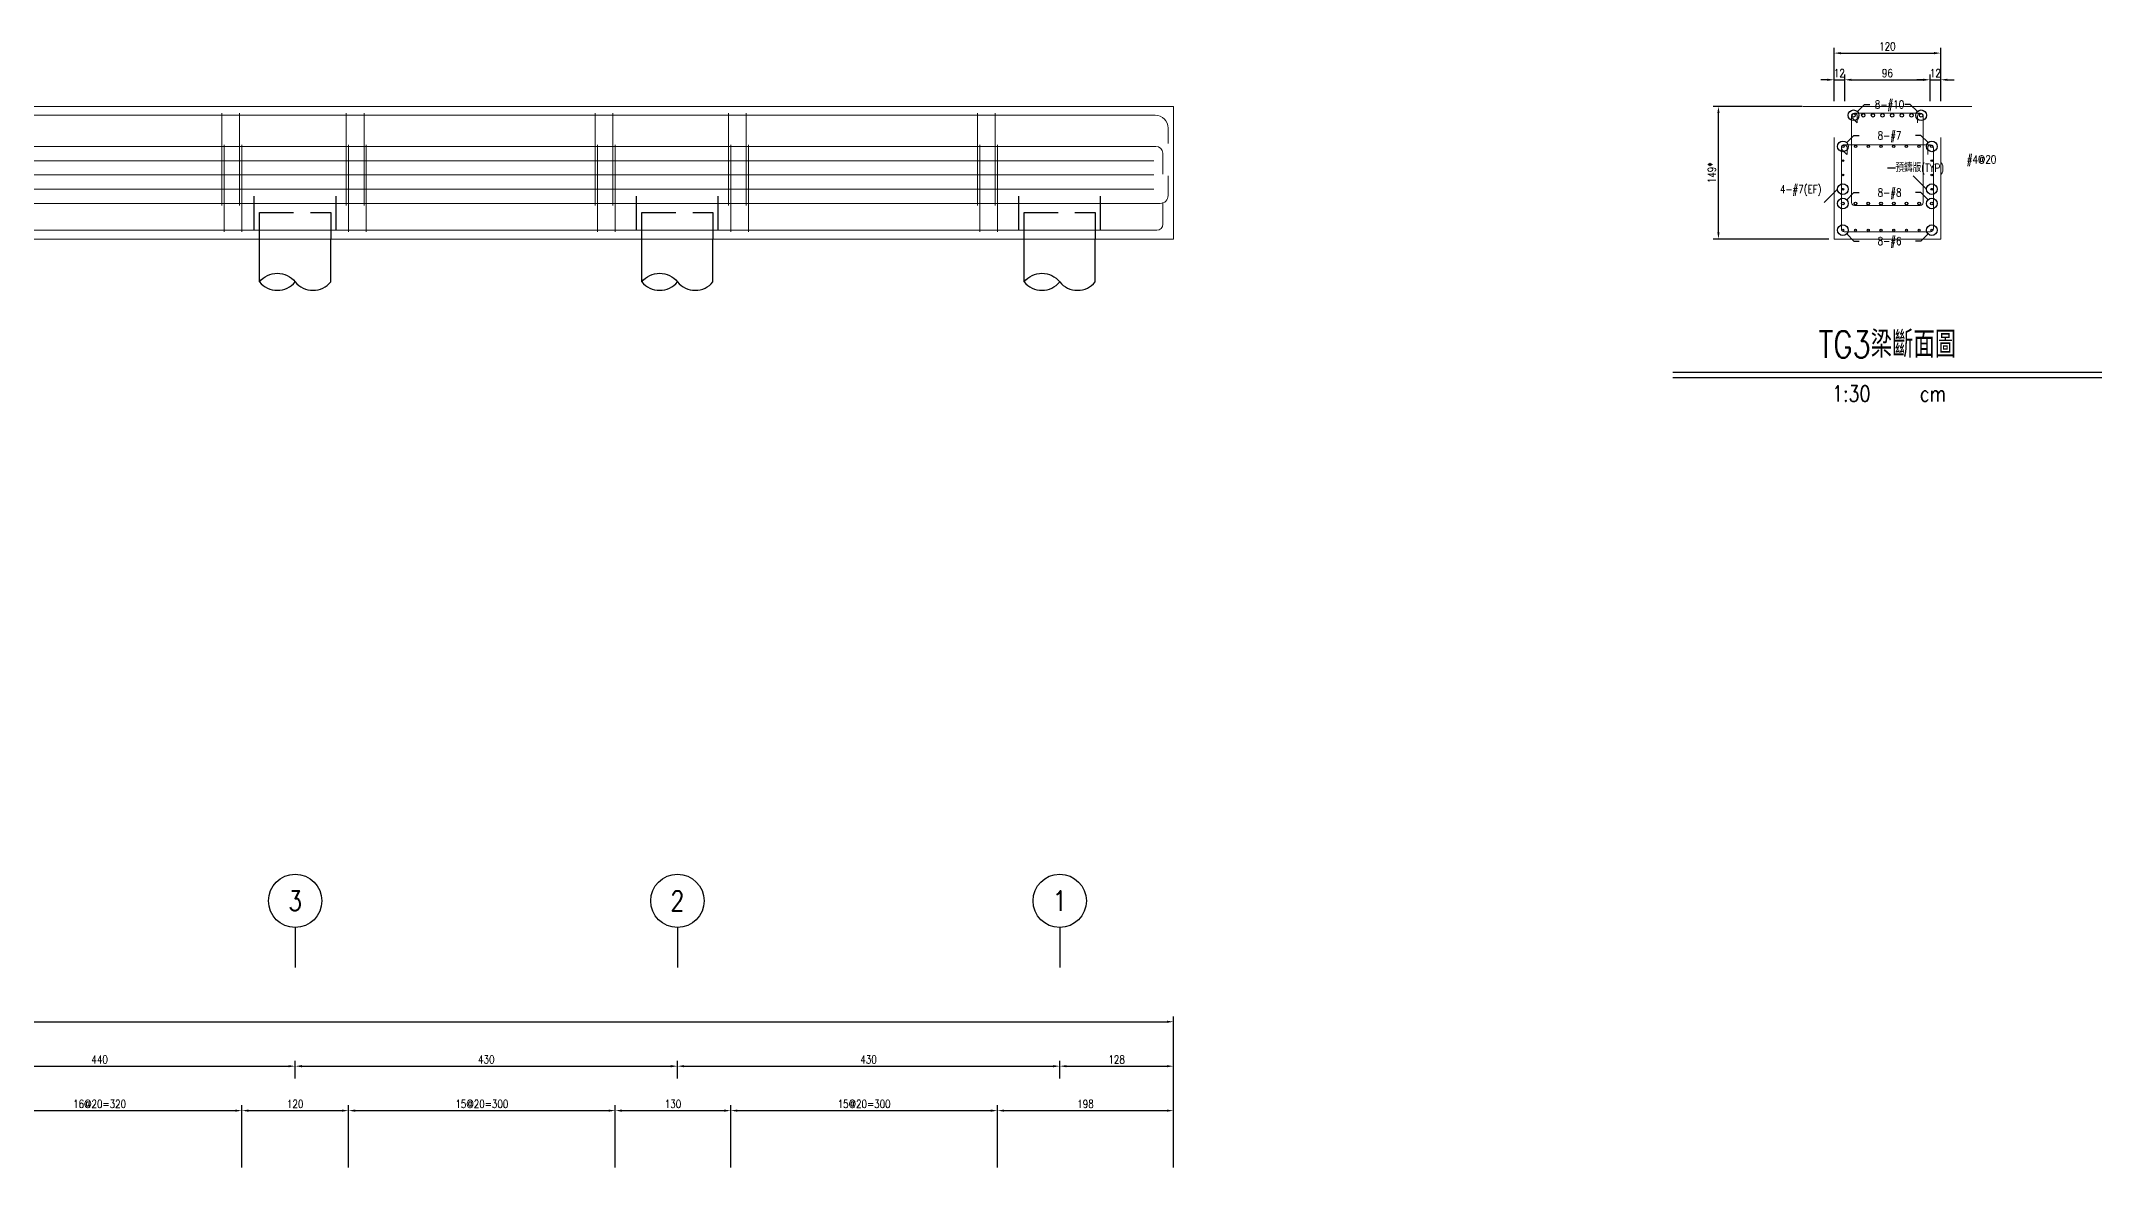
# Model space of a CAD drawing. Extents: x -4754 to 4976, y -19960 to 3841.
# Drawn here: x 2658 to 4976, y -4945 to -3671 of the extents above; entities that cross this region are included whole.
import ezdxf
from ezdxf.enums import TextEntityAlignment as Align

# ---------------------------------------------------------------- set-up
doc = ezdxf.new("R2010")
doc.units = 0
doc.header["$LTSCALE"] = 3
doc.linetypes.add('DASHED', pattern=[19.05, 12.7, -6.35])
doc.layers.get('0').update_dxf_attribs({"linetype": 'CONTINUOUS'})
doc.layers.add('HB_0', color=7, linetype='CONTINUOUS', transparency=0.5)
for name, color, linetype in [('HB_DIM', 1, 'CONTINUOUS'), ('HB_TXT_CTEXT', 2, 'CONTINUOUS'), ('鋼筋', 3, 'CONTINUOUS')]:
    doc.layers.add(name, color=color, linetype=linetype)
doc.styles.get("Standard").update_dxf_attribs({"font": 'ROMANS.shx', "width": 0.8, "bigfont": 'chineset.shx'})
doc.dimstyles.new('30', dxfattribs={"dimscale": 3, "dimtxt": 3, "dimasz": 2.5, "dimexe": 2, "dimexo": 2, "dimgap": 1, "dimtad": 1, "dimdsep": 46, "dimtxsty": 'Standard', "dimcen": 0, "dimclrd": 256, "dimclre": 256, "dimclrt": 2, "dimadec": 0, "dimazin": 0, "dimtfac": 1, "dimtix": 1, "dimtmove": 2, "dimatfit": 3, "dimfxl": 1, "dimtolj": 1, "dimtzin": 0, "dimarcsym": 0})

# ---------------------------------------------------------------- blocks, each defined once
blk = doc.blocks.new('pile_vertical')
at = {"color": 252, "linetype": 'DASHED'}
for p, q in [((-46, 10), (-46, 50)), ((46, 10), (46, 50))]:
    blk.add_line(p, q, dxfattribs=at)
at = {"linetype": 'Continuous'}
for p, q in [((-40, -48.1), (-40, 0)), ((40, -48.1), (40, 0))]:
    blk.add_line(p, q, dxfattribs=at)
at = {"color": 252, "linetype": 'DASHED'}
blk.add_lwpolyline([(-40, 0), (-40, 30), (40, 30), (40, 0)], dxfattribs=at)
at = {"linetype": 'Continuous'}
for points in [[(-40, -48.1, -0.48), (0, -48.1, 0.48), (40, -48.1, 0.48)], [(-40, -48.1, 0.48), (0, -48.1, 0.48)]]:
    blk.add_lwpolyline(points, format="xyb", dxfattribs=at)
blk = doc.blocks.new('line_guide')
at = {"color": 4, "linetype": 'Continuous'}
blk.add_line((0, 0), (0, -45), dxfattribs=at)
blk.add_circle((0, 30), 30, dxfattribs=at)
at = {"color": 4, "linetype": 'Continuous', "width": 0.8}
blk.add_attdef('A', text='', height=22.5, dxfattribs=at).set_placement((0, 30), align=Align.MIDDLE)
blk = doc.blocks.new('*D214')
at = {"layer": 'HB_DIM', "linetype": 'Continuous', "lineweight": -2}
for p, q in [((2563.6, -4938.8), (2563.6, -4868.8)), ((2571.1, -4874.8), (2876.1, -4874.8)), ((2883.6, -4938.8), (2883.6, -4868.8))]:
    blk.add_line(p, q, dxfattribs=at)
at = {"layer": 'HB_DIM'}
for points in [[(2571.1, -4873.6), (2571.1, -4876.1), (2563.6, -4874.8)], [(2876.1, -4876.1), (2876.1, -4873.6), (2883.6, -4874.8)]]:
    blk.add_solid(points, dxfattribs=at)
at = {"layer": 'HB_DIM', "color": 2, "linetype": 'Continuous', "insert": (2723.6, -4867.3), "char_height": 9, "attachment_point": 5, "rotation": 0}
blk.add_mtext('\\A1;16@20=320', dxfattribs=at)
blk = doc.blocks.new('*D215')
at = {"layer": 'HB_DIM', "linetype": 'Continuous', "lineweight": -2}
for p, q in [((2883.6, -4938.8), (2883.6, -4868.8)), ((2891.1, -4874.8), (2996.1, -4874.8)), ((3003.6, -4938.8), (3003.6, -4868.8))]:
    blk.add_line(p, q, dxfattribs=at)
at = {"layer": 'HB_DIM'}
for points in [[(2891.1, -4873.6), (2891.1, -4876.1), (2883.6, -4874.8)], [(2996.1, -4876.1), (2996.1, -4873.6), (3003.6, -4874.8)]]:
    blk.add_solid(points, dxfattribs=at)
at = {"layer": 'HB_DIM', "color": 2, "linetype": 'Continuous', "insert": (2943.6, -4867.3), "char_height": 9, "attachment_point": 5, "rotation": 0}
blk.add_mtext('\\A1;120', dxfattribs=at)
blk = doc.blocks.new('*D216')
at = {"layer": 'HB_DIM', "linetype": 'Continuous', "lineweight": -2}
for p, q in [((3003.6, -4938.8), (3003.6, -4868.8)), ((3011.1, -4874.8), (3296.1, -4874.8)), ((3303.6, -4938.8), (3303.6, -4868.8))]:
    blk.add_line(p, q, dxfattribs=at)
at = {"layer": 'HB_DIM'}
for points in [[(3011.1, -4873.6), (3011.1, -4876.1), (3003.6, -4874.8)], [(3296.1, -4876.1), (3296.1, -4873.6), (3303.6, -4874.8)]]:
    blk.add_solid(points, dxfattribs=at)
at = {"layer": 'HB_DIM', "color": 2, "linetype": 'Continuous', "insert": (3153.6, -4867.3), "char_height": 9, "attachment_point": 5, "rotation": 0}
blk.add_mtext('\\A1;15@20=300', dxfattribs=at)
blk = doc.blocks.new('*D217')
at = {"layer": 'HB_DIM', "linetype": 'Continuous', "lineweight": -2}
for p, q in [((3303.6, -4938.8), (3303.6, -4868.8)), ((3311.1, -4874.8), (3426.1, -4874.8)), ((3433.6, -4938.8), (3433.6, -4868.8))]:
    blk.add_line(p, q, dxfattribs=at)
at = {"layer": 'HB_DIM'}
for points in [[(3311.1, -4873.6), (3311.1, -4876.1), (3303.6, -4874.8)], [(3426.1, -4876.1), (3426.1, -4873.6), (3433.6, -4874.8)]]:
    blk.add_solid(points, dxfattribs=at)
at = {"layer": 'HB_DIM', "color": 2, "linetype": 'Continuous', "insert": (3368.6, -4867.3), "char_height": 9, "attachment_point": 5, "rotation": 0}
blk.add_mtext('\\A1;130', dxfattribs=at)
blk = doc.blocks.new('*D218')
at = {"layer": 'HB_DIM', "linetype": 'Continuous', "lineweight": -2}
for p, q in [((3433.6, -4938.8), (3433.6, -4868.8)), ((3441.1, -4874.8), (3726.1, -4874.8)), ((3733.6, -4938.8), (3733.6, -4868.8))]:
    blk.add_line(p, q, dxfattribs=at)
at = {"layer": 'HB_DIM'}
for points in [[(3441.1, -4873.6), (3441.1, -4876.1), (3433.6, -4874.8)], [(3726.1, -4876.1), (3726.1, -4873.6), (3733.6, -4874.8)]]:
    blk.add_solid(points, dxfattribs=at)
at = {"layer": 'HB_DIM', "color": 2, "linetype": 'Continuous', "insert": (3583.6, -4867.3), "char_height": 9, "attachment_point": 5, "rotation": 0}
blk.add_mtext('\\A1;15@20=300', dxfattribs=at)
blk = doc.blocks.new('*D219')
at = {"layer": 'HB_DIM', "linetype": 'Continuous', "lineweight": -2}
for p, q in [((3733.6, -4938.8), (3733.6, -4868.8)), ((3741.1, -4874.8), (3924.1, -4874.8)), ((3931.6, -4938.8), (3931.6, -4868.8))]:
    blk.add_line(p, q, dxfattribs=at)
at = {"layer": 'HB_DIM'}
for points in [[(3741.1, -4873.6), (3741.1, -4876.1), (3733.6, -4874.8)], [(3924.1, -4876.1), (3924.1, -4873.6), (3931.6, -4874.8)]]:
    blk.add_solid(points, dxfattribs=at)
at = {"layer": 'HB_DIM', "color": 2, "linetype": 'Continuous', "insert": (3832.6, -4867.3), "char_height": 9, "attachment_point": 5, "rotation": 0}
blk.add_mtext('\\A1;198', dxfattribs=at)
blk = doc.blocks.new('*D220')
at = {"layer": 'HB_DIM', "linetype": 'Continuous', "lineweight": -2}
for p, q in [((-265.4, -4938.8), (-265.4, -4768.8)), ((3931.6, -4938.8), (3931.6, -4768.8)), ((-257.9, -4774.8), (3924.1, -4774.8))]:
    blk.add_line(p, q, dxfattribs=at)
at = {"layer": 'HB_DIM'}
for points in [[(-257.9, -4773.6), (-257.9, -4776.1), (-265.4, -4774.8)], [(3924.1, -4776.1), (3924.1, -4773.6), (3931.6, -4774.8)]]:
    blk.add_solid(points, dxfattribs=at)
at = {"layer": 'HB_DIM', "color": 2, "linetype": 'Continuous', "insert": (1833.1, -4767.3), "char_height": 9, "attachment_point": 5, "rotation": 0}
blk.add_mtext('\\A1;4197', dxfattribs=at)
blk = doc.blocks.new('*D228')
at = {"layer": 'HB_DIM', "linetype": 'Continuous', "lineweight": -2}
for p, q in [((2503.6, -4838.8), (2503.6, -4818.8)), ((2943.6, -4838.8), (2943.6, -4818.8)), ((2511.1, -4824.8), (2936.1, -4824.8))]:
    blk.add_line(p, q, dxfattribs=at)
at = {"layer": 'HB_DIM'}
for points in [[(2511.1, -4823.6), (2511.1, -4826.1), (2503.6, -4824.8)], [(2936.1, -4826.1), (2936.1, -4823.6), (2943.6, -4824.8)]]:
    blk.add_solid(points, dxfattribs=at)
at = {"layer": 'HB_DIM', "color": 2, "linetype": 'Continuous', "insert": (2723.6, -4817.3), "char_height": 9, "attachment_point": 5, "rotation": 0}
blk.add_mtext('\\A1;440', dxfattribs=at)
blk = doc.blocks.new('*D229')
at = {"layer": 'HB_DIM', "linetype": 'Continuous', "lineweight": -2}
for p, q in [((2943.6, -4838.8), (2943.6, -4818.8)), ((3373.6, -4838.8), (3373.6, -4818.8)), ((2951.1, -4824.8), (3366.1, -4824.8))]:
    blk.add_line(p, q, dxfattribs=at)
at = {"layer": 'HB_DIM'}
for points in [[(2951.1, -4823.6), (2951.1, -4826.1), (2943.6, -4824.8)], [(3366.1, -4826.1), (3366.1, -4823.6), (3373.6, -4824.8)]]:
    blk.add_solid(points, dxfattribs=at)
at = {"layer": 'HB_DIM', "color": 2, "linetype": 'Continuous', "insert": (3158.6, -4817.3), "char_height": 9, "attachment_point": 5, "rotation": 0}
blk.add_mtext('\\A1;430', dxfattribs=at)
blk = doc.blocks.new('*D230')
at = {"layer": 'HB_DIM', "linetype": 'Continuous', "lineweight": -2}
for p, q in [((3373.6, -4838.8), (3373.6, -4818.8)), ((3803.6, -4838.8), (3803.6, -4818.8)), ((3381.1, -4824.8), (3796.1, -4824.8))]:
    blk.add_line(p, q, dxfattribs=at)
at = {"layer": 'HB_DIM'}
for points in [[(3381.1, -4823.6), (3381.1, -4826.1), (3373.6, -4824.8)], [(3796.1, -4826.1), (3796.1, -4823.6), (3803.6, -4824.8)]]:
    blk.add_solid(points, dxfattribs=at)
at = {"layer": 'HB_DIM', "color": 2, "linetype": 'Continuous', "insert": (3588.6, -4817.3), "char_height": 9, "attachment_point": 5, "rotation": 0}
blk.add_mtext('\\A1;430', dxfattribs=at)
blk = doc.blocks.new('*D231')
at = {"layer": 'HB_DIM', "linetype": 'Continuous', "lineweight": -2}
for p, q in [((3803.6, -4838.8), (3803.6, -4818.8)), ((3931.6, -4938.8), (3931.6, -4818.8)), ((3811.1, -4824.8), (3924.1, -4824.8))]:
    blk.add_line(p, q, dxfattribs=at)
at = {"layer": 'HB_DIM'}
for points in [[(3811.1, -4823.6), (3811.1, -4826.1), (3803.6, -4824.8)], [(3924.1, -4826.1), (3924.1, -4823.6), (3931.6, -4824.8)]]:
    blk.add_solid(points, dxfattribs=at)
at = {"layer": 'HB_DIM', "color": 2, "linetype": 'Continuous', "insert": (3867.6, -4817.3), "char_height": 9, "attachment_point": 5, "rotation": 0}
blk.add_mtext('\\A1;128', dxfattribs=at)
blk = doc.blocks.new('title_beam')
at = {"color": 3, "linetype": 'Continuous'}
blk.add_line((-241.2, 0), (241.2, 0), dxfattribs=at)
at = {"color": 1, "linetype": 'Continuous'}
blk.add_line((-241.2, -6), (241.2, -6), dxfattribs=at)
at = {"color": 3, "linetype": 'Continuous', "width": 0.8}
blk.add_attdef('TITLE', text='', height=30, dxfattribs=at).set_placement((0, 33), align=Align.MIDDLE)
at = {"linetype": 'Continuous', "width": 0.8}
blk.add_attdef('SCALE', text='', height=18, dxfattribs=at).set_placement((-40.6, -24), align=Align.MIDDLE)
blk.add_attdef('CM', (36.5, -33), '', height=18, dxfattribs=at)
blk = doc.blocks.new('C')
at = {"color": 3, "linetype": 'Continuous'}
blk.add_circle((0, 0), 1.2, dxfattribs=at)
blk = doc.blocks.new('*D536')
at = {"layer": 'HB_DIM', "linetype": 'Continuous', "lineweight": -2}
for p, q in [((4638.6, -3744.8), (4538.6, -3744.8)), ((4544.6, -3886.5), (4544.6, -3752.3)), ((4668.6, -3894), (4538.6, -3894))]:
    blk.add_line(p, q, dxfattribs=at)
at = {"layer": 'HB_DIM'}
for points in [[(4545.8, -3752.3), (4543.3, -3752.3), (4544.6, -3744.8)], [(4543.3, -3886.5), (4545.8, -3886.5), (4544.6, -3894)]]:
    blk.add_solid(points, dxfattribs=at)
at = {"layer": 'HB_DIM', "color": 2, "linetype": 'Continuous', "insert": (4537.1, -3819.4), "char_height": 9, "attachment_point": 5, "rotation": 90}
blk.add_mtext('\\A1;149*', dxfattribs=at)
blk = doc.blocks.new('*D537')
at = {"layer": 'HB_DIM', "linetype": 'Continuous', "lineweight": -2}
for p, q in [((4674.6, -3738.8), (4674.6, -3678.8)), ((4682.1, -3684.8), (4787.1, -3684.8)), ((4794.6, -3738.8), (4794.6, -3678.8))]:
    blk.add_line(p, q, dxfattribs=at)
at = {"layer": 'HB_DIM'}
for points in [[(4682.1, -3683.6), (4682.1, -3686.1), (4674.6, -3684.8)], [(4787.1, -3686.1), (4787.1, -3683.6), (4794.6, -3684.8)]]:
    blk.add_solid(points, dxfattribs=at)
at = {"layer": 'HB_DIM', "color": 2, "linetype": 'Continuous', "insert": (4734.6, -3677.3), "char_height": 9, "attachment_point": 5, "rotation": 0}
blk.add_mtext('\\A1;120', dxfattribs=at)
blk = doc.blocks.new('*D538')
at = {"layer": 'HB_DIM', "linetype": 'Continuous', "lineweight": -2}
for p, q in [((4667.1, -3714.8), (4659.6, -3714.8)), ((4674.6, -3738.8), (4674.6, -3708.8)), ((4674.6, -3714.8), (4686.6, -3714.8)), ((4686.6, -3738.8), (4686.6, -3708.8)), ((4694.1, -3714.8), (4701.6, -3714.8))]:
    blk.add_line(p, q, dxfattribs=at)
at = {"layer": 'HB_DIM'}
for points in [[(4667.1, -3716.1), (4667.1, -3713.6), (4674.6, -3714.8)], [(4694.1, -3713.6), (4694.1, -3716.1), (4686.6, -3714.8)]]:
    blk.add_solid(points, dxfattribs=at)
at = {"layer": 'HB_DIM', "color": 2, "linetype": 'Continuous', "insert": (4680.6, -3707.3), "char_height": 9, "attachment_point": 5, "rotation": 0}
blk.add_mtext('\\A1;12', dxfattribs=at)
blk = doc.blocks.new('*D539')
at = {"layer": 'HB_DIM', "linetype": 'Continuous', "lineweight": -2}
for p, q in [((4686.6, -3738.8), (4686.6, -3708.8)), ((4694.1, -3714.8), (4775.1, -3714.8)), ((4782.6, -3738.8), (4782.6, -3708.8))]:
    blk.add_line(p, q, dxfattribs=at)
at = {"layer": 'HB_DIM'}
for points in [[(4694.1, -3713.6), (4694.1, -3716.1), (4686.6, -3714.8)], [(4775.1, -3716.1), (4775.1, -3713.6), (4782.6, -3714.8)]]:
    blk.add_solid(points, dxfattribs=at)
at = {"layer": 'HB_DIM', "color": 2, "linetype": 'Continuous', "insert": (4734.6, -3707.3), "char_height": 9, "attachment_point": 5, "rotation": 0}
blk.add_mtext('\\A1;96', dxfattribs=at)
blk = doc.blocks.new('*D540')
at = {"layer": 'HB_DIM', "linetype": 'Continuous', "lineweight": -2}
for p, q in [((4775.1, -3714.8), (4767.6, -3714.8)), ((4782.6, -3738.8), (4782.6, -3708.8)), ((4782.6, -3714.8), (4794.6, -3714.8)), ((4794.6, -3738.8), (4794.6, -3708.8)), ((4802.1, -3714.8), (4809.6, -3714.8))]:
    blk.add_line(p, q, dxfattribs=at)
at = {"layer": 'HB_DIM'}
for points in [[(4775.1, -3716.1), (4775.1, -3713.6), (4782.6, -3714.8)], [(4802.1, -3713.6), (4802.1, -3716.1), (4794.6, -3714.8)]]:
    blk.add_solid(points, dxfattribs=at)
at = {"layer": 'HB_DIM', "color": 2, "linetype": 'Continuous', "insert": (4788.6, -3707.3), "char_height": 9, "attachment_point": 5, "rotation": 0}
blk.add_mtext('\\A1;12', dxfattribs=at)
blk = doc.blocks.new('C_Red')
at = {"color": 1, "linetype": 'Continuous'}
blk.add_circle((0, 0), 1.2, dxfattribs=at)

msp = doc.modelspace()

# ---------------------------------------------------------------- linework, layer by layer
at = {"layer": 'HB_0', "lineweight": 5}
msp.add_line((4829.573, -3744.802, -349), (4639.573, -3744.802, -349), dxfattribs=at)
msp.add_lwpolyline([(-265.427, -3894.013), (-265.427, -3744.802), (3931.573, -3744.802), (3931.573, -3894.013), (-265.427, -3894.013)], dxfattribs=at)
msp.add_polyline3d([(4794.573, -3779.802, -349), (4794.573, -3894.013, -349), (4674.573, -3894.013, -349), (4674.573, -3779.802, -349)], dxfattribs=at)
at = {"layer": 'HB_DIM', "color": 1, "linetype": 'Continuous'}
for points in [[(4700.816, -3750.559), (4708.816, -3742.559), (4714.816, -3742.559)], [(4768.331, -3750.559), (4760.331, -3742.559), (4754.331, -3742.559)], [(4688.816, -3785.559), (4696.816, -3777.559), (4702.816, -3777.559)], [(4780.331, -3785.559), (4772.331, -3777.559), (4766.331, -3777.559)], [(4734.573, -3814.013), (4743.573, -3814.013)], [(4778.573, -3837.96), (4763.573, -3822.96)], [(4678.573, -3837.96), (4663.573, -3852.96)], [(4688.816, -3849.77), (4696.816, -3841.77), (4702.816, -3841.77)], [(4780.331, -3849.77), (4772.331, -3841.77), (4766.331, -3841.77)], [(4688.816, -3888.256), (4696.816, -3896.256), (4702.816, -3896.256)], [(4780.331, -3888.256), (4772.331, -3896.256), (4766.331, -3896.256)]]:
    msp.add_lwpolyline(points, dxfattribs=at)
for points in [[(4774.818, -3804.407, 0, 1.25, 0), (4781.818, -3804.407, 0, 0, 0), (4814.818, -3804.407, 0, 0, 0), (4823.818, -3804.407, 0, 0, 0)], [(4786.318, -3804.407, 0, 1.25, 0), (4793.318, -3804.407, 0, 0, 0), (4814.818, -3804.407, 0, 0, 0), (4823.818, -3804.407, 0, 0, 0)]]:
    msp.add_lwpolyline(points, format="xyseb", dxfattribs=at)
at = {"layer": '鋼筋', "lineweight": 5}
for p, q in [((-244.937, -3754.802, -38), (3911.083, -3754.802, -38)), ((-244.937, -3754.802, -27.143), (3911.083, -3754.802, -27.143)), ((-244.937, -3754.802, -16.286), (3911.083, -3754.802, -16.286)), ((-244.937, -3754.802, -5.429), (3911.083, -3754.802, -5.429)), ((-244.937, -3754.802, 5.429), (3911.083, -3754.802, 5.429)), ((-244.937, -3754.802, 16.286), (3911.083, -3754.802, 16.286)), ((-244.937, -3754.802, 27.143), (3911.083, -3754.802, 27.143)), ((-244.937, -3754.802, 38), (3911.083, -3754.802, 38)), ((4697.503, -3752.557, -163.81), (4771.643, -3752.557, -163.81)), ((2861.033, -3763.352, 33.895), (2861.033, -3755.732, 33.895)), ((2861.033, -3755.732, 40.245), (2861.033, -3853.083, 40.245)), ((2861.033, -3853.083, -40.245), (2861.033, -3755.732, -40.245)), ((2861.033, -3755.732, -33.895), (2861.033, -3763.352, -33.895)), ((2881.033, -3763.352, 33.895), (2881.033, -3755.732, 33.895)), ((2881.033, -3755.732, 40.245), (2881.033, -3853.083, 40.245)), ((2881.033, -3853.083, -40.245), (2881.033, -3755.732, -40.245)), ((2881.033, -3755.732, -33.895), (2881.033, -3763.352, -33.895)), ((3001.033, -3763.352, 33.895), (3001.033, -3755.732, 33.895)), ((3001.033, -3755.732, 40.245), (3001.033, -3853.083, 40.245)), ((3001.033, -3853.083, -40.245), (3001.033, -3755.732, -40.245)), ((3001.033, -3755.732, -33.895), (3001.033, -3763.352, -33.895)), ((3021.033, -3763.352, 33.895), (3021.033, -3755.732, 33.895)), ((3021.033, -3755.732, 40.245), (3021.033, -3853.083, 40.245)), ((3021.033, -3853.083, -40.245), (3021.033, -3755.732, -40.245)), ((3021.033, -3755.732, -33.895), (3021.033, -3763.352, -33.895)), ((3281.033, -3763.352, 33.895), (3281.033, -3755.732, 33.895)), ((3281.033, -3755.732, 40.245), (3281.033, -3853.083, 40.245)), ((3281.033, -3853.083, -40.245), (3281.033, -3755.732, -40.245)), ((3281.033, -3755.732, -33.895), (3281.033, -3763.352, -33.895)), ((3301.033, -3763.352, 33.895), (3301.033, -3755.732, 33.895)), ((3301.033, -3755.732, 40.245), (3301.033, -3853.083, 40.245)), ((3301.033, -3853.083, -40.245), (3301.033, -3755.732, -40.245)), ((3301.033, -3755.732, -33.895), (3301.033, -3763.352, -33.895)), ((3431.033, -3763.352, 33.895), (3431.033, -3755.732, 33.895)), ((3431.033, -3755.732, 40.245), (3431.033, -3853.083, 40.245)), ((3431.033, -3853.083, -40.245), (3431.033, -3755.732, -40.245)), ((3431.033, -3755.732, -33.895), (3431.033, -3763.352, -33.895)), ((3451.033, -3763.352, 33.895), (3451.033, -3755.732, 33.895)), ((3451.033, -3755.732, 40.245), (3451.033, -3853.083, 40.245)), ((3451.033, -3853.083, -40.245), (3451.033, -3755.732, -40.245)), ((3451.033, -3755.732, -33.895), (3451.033, -3763.352, -33.895)), ((3711.033, -3763.352, 33.895), (3711.033, -3755.732, 33.895)), ((3711.033, -3755.732, 40.245), (3711.033, -3853.083, 40.245)), ((3711.033, -3853.083, -40.245), (3711.033, -3755.732, -40.245)), ((3711.033, -3755.732, -33.895), (3711.033, -3763.352, -33.895)), ((3731.033, -3763.352, 33.895), (3731.033, -3755.732, 33.895)), ((3731.033, -3755.732, 40.245), (3731.033, -3853.083, 40.245)), ((3731.033, -3853.083, -40.245), (3731.033, -3755.732, -40.245)), ((3731.033, -3755.732, -33.895), (3731.033, -3763.352, -33.895)), ((3925.573, -3769.292, -38), (3925.573, -3786.412, -38)), ((3925.573, -3769.292, -27.143), (3925.573, -3786.412, -27.143)), ((3925.573, -3769.292, -16.286), (3925.573, -3786.412, -16.286)), ((3925.573, -3769.292, -5.429), (3925.573, -3786.412, -5.429)), ((3925.573, -3769.292, 5.429), (3925.573, -3786.412, 5.429)), ((3925.573, -3769.292, 16.286), (3925.573, -3786.412, 16.286)), ((3925.573, -3769.292, 27.143), (3925.573, -3786.412, 27.143)), ((3925.573, -3769.292, 38), (3925.573, -3786.412, 38)), ((4694.328, -3755.732, -162.54), (4694.328, -3853.083, -162.54)), ((4700.646, -3763.365, -163.81), (4695.258, -3757.977, -163.81)), ((4700.678, -3763.352, -162.54), (4700.678, -3755.732, -162.54)), ((4768.468, -3755.732, -162.54), (4768.468, -3763.352, -162.54)), ((4774.818, -3755.732, -163.81), (4774.818, -3763.352, -163.81)), ((4774.818, -3853.083, -162.54), (4774.818, -3755.732, -162.54)), ((-245.657, -3789.802, -50), (3911.803, -3789.802, -50)), ((-245.657, -3789.802, -35.714), (3911.803, -3789.802, -35.714)), ((-245.657, -3789.802, -21.429), (3911.803, -3789.802, -21.429)), ((-245.657, -3789.802, -7.143), (3911.803, -3789.802, -7.143)), ((-245.657, -3789.802, 7.143), (3911.803, -3789.802, 7.143)), ((-245.657, -3789.802, 21.429), (3911.803, -3789.802, 21.429)), ((-245.657, -3789.802, 35.714), (3911.803, -3789.802, 35.714)), ((-245.657, -3789.802, 50), (3911.803, -3789.802, 50)), ((2863.573, -3798.852, 45.395), (2863.573, -3791.232, 45.395)), ((2863.573, -3791.232, 51.745), (2863.573, -3882.583, 51.745)), ((2863.573, -3882.583, -51.745), (2863.573, -3791.232, -51.745)), ((2863.573, -3791.232, -45.395), (2863.573, -3798.852, -45.395)), ((2883.573, -3798.852, 45.395), (2883.573, -3791.232, 45.395)), ((2883.573, -3791.232, 51.745), (2883.573, -3882.583, 51.745)), ((2883.573, -3882.583, -51.745), (2883.573, -3791.232, -51.745)), ((2883.573, -3791.232, -45.395), (2883.573, -3798.852, -45.395)), ((3003.573, -3798.852, 45.395), (3003.573, -3791.232, 45.395)), ((3003.573, -3791.232, 51.745), (3003.573, -3882.583, 51.745)), ((3003.573, -3882.583, -51.745), (3003.573, -3791.232, -51.745)), ((3003.573, -3791.232, -45.395), (3003.573, -3798.852, -45.395)), ((3023.573, -3798.852, 45.395), (3023.573, -3791.232, 45.395)), ((3023.573, -3791.232, 51.745), (3023.573, -3882.583, 51.745)), ((3023.573, -3882.583, -51.745), (3023.573, -3791.232, -51.745)), ((3023.573, -3791.232, -45.395), (3023.573, -3798.852, -45.395)), ((3283.573, -3798.852, 45.395), (3283.573, -3791.232, 45.395)), ((3283.573, -3791.232, 51.745), (3283.573, -3882.583, 51.745)), ((3283.573, -3882.583, -51.745), (3283.573, -3791.232, -51.745)), ((3283.573, -3791.232, -45.395), (3283.573, -3798.852, -45.395)), ((3303.573, -3798.852, 45.395), (3303.573, -3791.232, 45.395)), ((3303.573, -3791.232, 51.745), (3303.573, -3882.583, 51.745)), ((3303.573, -3882.583, -51.745), (3303.573, -3791.232, -51.745)), ((3303.573, -3791.232, -45.395), (3303.573, -3798.852, -45.395)), ((3433.573, -3798.852, 45.395), (3433.573, -3791.232, 45.395)), ((3433.573, -3791.232, 51.745), (3433.573, -3882.583, 51.745)), ((3433.573, -3882.583, -51.745), (3433.573, -3791.232, -51.745)), ((3433.573, -3791.232, -45.395), (3433.573, -3798.852, -45.395)), ((3453.573, -3798.852, 45.395), (3453.573, -3791.232, 45.395)), ((3453.573, -3791.232, 51.745), (3453.573, -3882.583, 51.745)), ((3453.573, -3882.583, -51.745), (3453.573, -3791.232, -51.745)), ((3453.573, -3791.232, -45.395), (3453.573, -3798.852, -45.395)), ((3713.573, -3798.852, 45.395), (3713.573, -3791.232, 45.395)), ((3713.573, -3791.232, 51.745), (3713.573, -3882.583, 51.745)), ((3713.573, -3882.583, -51.745), (3713.573, -3791.232, -51.745)), ((3713.573, -3791.232, -45.395), (3713.573, -3798.852, -45.395)), ((3733.573, -3798.852, 45.395), (3733.573, -3791.232, 45.395)), ((3733.573, -3791.232, 51.745), (3733.573, -3882.583, 51.745)), ((3733.573, -3882.583, -51.745), (3733.573, -3791.232, -51.745)), ((3733.573, -3791.232, -45.395), (3733.573, -3798.852, -45.395)), ((3919.573, -3797.572, -50), (3919.573, -3820.912, -50)), ((3919.573, -3797.572, -35.714), (3919.573, -3820.912, -35.714)), ((3919.573, -3797.572, -21.429), (3919.573, -3820.912, -21.429)), ((3919.573, -3797.572, -7.143), (3919.573, -3820.912, -7.143)), ((3919.573, -3797.572, 7.143), (3919.573, -3820.912, 7.143)), ((3919.573, -3797.572, 21.429), (3919.573, -3820.912, 21.429)), ((3919.573, -3797.572, 35.714), (3919.573, -3820.912, 35.714)), ((3919.573, -3797.572, 50), (3919.573, -3820.912, 50)), ((4682.828, -3791.232, -160), (4682.828, -3882.583, -160)), ((4689.146, -3798.865, -161.27), (4683.758, -3793.477, -161.27)), ((4686.003, -3788.057, -161.27), (4783.143, -3788.057, -161.27)), ((4689.178, -3798.852, -160), (4689.178, -3791.232, -160)), ((4779.968, -3791.232, -160), (4779.968, -3798.852, -160)), ((4786.318, -3791.232, -161.27), (4786.318, -3798.852, -161.27)), ((4786.318, -3882.583, -160), (4786.318, -3791.232, -160)), ((-243.427, -3805.854, -50), (3909.573, -3805.854, -50)), ((-243.427, -3805.854, 50), (3909.573, -3805.854, 50)), ((-243.427, -3821.907, -50), (3909.573, -3821.907, -50)), ((-243.427, -3821.907, 50), (3909.573, -3821.907, 50)), ((3925.573, -3845.123, -50), (3925.573, -3822.743, -50)), ((3925.573, -3845.123, -35.714), (3925.573, -3822.743, -35.714)), ((3925.573, -3845.123, -21.429), (3925.573, -3822.743, -21.429)), ((3925.573, -3845.123, -7.143), (3925.573, -3822.743, -7.143)), ((3925.573, -3845.123, 7.143), (3925.573, -3822.743, 7.143)), ((3925.573, -3845.123, 21.429), (3925.573, -3822.743, 21.429)), ((3925.573, -3845.123, 35.714), (3925.573, -3822.743, 35.714)), ((3925.573, -3845.123, 50), (3925.573, -3822.743, 50)), ((-243.427, -3837.96, -50), (3909.573, -3837.96, -50)), ((-243.427, -3837.96, 50), (3909.573, -3837.96, 50)), ((-250.537, -3854.013, -50), (3916.683, -3854.013, -50)), ((-250.537, -3854.013, -35.714), (3916.683, -3854.013, -35.714)), ((-250.537, -3854.013, -21.429), (3916.683, -3854.013, -21.429)), ((-250.537, -3854.013, -7.143), (3916.683, -3854.013, -7.143)), ((-250.537, -3854.013, 7.143), (3916.683, -3854.013, 7.143)), ((-250.537, -3854.013, 21.429), (3916.683, -3854.013, 21.429)), ((-250.537, -3854.013, 35.714), (3916.683, -3854.013, 35.714)), ((-250.537, -3854.013, 50), (3916.683, -3854.013, 50)), ((2861.033, -3856.258, 37.07), (2861.033, -3856.258, -37.07)), ((2881.033, -3856.258, 37.07), (2881.033, -3856.258, -37.07)), ((3001.033, -3856.258, 37.07), (3001.033, -3856.258, -37.07)), ((3021.033, -3856.258, 37.07), (3021.033, -3856.258, -37.07)), ((3281.033, -3856.258, 37.07), (3281.033, -3856.258, -37.07)), ((3301.033, -3856.258, 37.07), (3301.033, -3856.258, -37.07)), ((3431.033, -3856.258, 37.07), (3431.033, -3856.258, -37.07)), ((3451.033, -3856.258, 37.07), (3451.033, -3856.258, -37.07)), ((3711.033, -3856.258, 37.07), (3711.033, -3856.258, -37.07)), ((3731.033, -3856.258, 37.07), (3731.033, -3856.258, -37.07)), ((3919.573, -3877.328, -50), (3919.573, -3853.058, -50)), ((3919.573, -3877.328, -35.714), (3919.573, -3853.058, -35.714)), ((3919.573, -3877.328, -21.429), (3919.573, -3853.058, -21.429)), ((3919.573, -3877.328, -7.143), (3919.573, -3853.058, -7.143)), ((3919.573, -3877.328, 7.143), (3919.573, -3853.058, 7.143)), ((3919.573, -3877.328, 21.429), (3919.573, -3853.058, 21.429)), ((3919.573, -3877.328, 35.714), (3919.573, -3853.058, 35.714)), ((3919.573, -3877.328, 50), (3919.573, -3853.058, 50)), ((4697.503, -3856.258, -162.54), (4771.643, -3856.258, -162.54)), ((-246.742, -3884.013, -50), (3912.888, -3884.013, -50)), ((-246.742, -3884.013, -35.714), (3912.888, -3884.013, -35.714)), ((-246.742, -3884.013, -21.429), (3912.888, -3884.013, -21.429)), ((-246.742, -3884.013, -7.143), (3912.888, -3884.013, -7.143)), ((-246.742, -3884.013, 7.143), (3912.888, -3884.013, 7.143)), ((-246.742, -3884.013, 21.429), (3912.888, -3884.013, 21.429)), ((-246.742, -3884.013, 35.714), (3912.888, -3884.013, 35.714)), ((-246.742, -3884.013, 50), (3912.888, -3884.013, 50)), ((2863.573, -3885.758, 48.57), (2863.573, -3885.758, -48.57)), ((2883.573, -3885.758, 48.57), (2883.573, -3885.758, -48.57)), ((3003.573, -3885.758, 48.57), (3003.573, -3885.758, -48.57)), ((3023.573, -3885.758, 48.57), (3023.573, -3885.758, -48.57)), ((3283.573, -3885.758, 48.57), (3283.573, -3885.758, -48.57)), ((3303.573, -3885.758, 48.57), (3303.573, -3885.758, -48.57)), ((3433.573, -3885.758, 48.57), (3433.573, -3885.758, -48.57)), ((3453.573, -3885.758, 48.57), (3453.573, -3885.758, -48.57)), ((3713.573, -3885.758, 48.57), (3713.573, -3885.758, -48.57)), ((3733.573, -3885.758, 48.57), (3733.573, -3885.758, -48.57)), ((4686.003, -3885.758, -160), (4783.143, -3885.758, -160))]:
    msp.add_line(p, q, dxfattribs=at)
at = {"layer": '鋼筋', "lineweight": 5, "extrusion": (1, -2.44929e-16, 0)}
for centre, start, end in [((-3755.732, 37.07, 2861.033), 270, 90), ((-3755.732, -37.07, 2861.033), 270, 90), ((-3755.732, 37.07, 2881.033), 270, 90), ((-3755.732, -37.07, 2881.033), 270, 90), ((-3755.732, 37.07, 3001.033), 270, 90), ((-3755.732, -37.07, 3001.033), 270, 90), ((-3755.732, 37.07, 3021.033), 270, 90), ((-3755.732, -37.07, 3021.033), 270, 90), ((-3755.732, 37.07, 3281.033), 270, 90), ((-3755.732, -37.07, 3281.033), 270, 90), ((-3755.732, 37.07, 3301.033), 270, 90), ((-3755.732, -37.07, 3301.033), 270, 90), ((-3755.732, 37.07, 3431.033), 270, 90), ((-3755.732, -37.07, 3431.033), 270, 90), ((-3755.732, 37.07, 3451.033), 270, 90), ((-3755.732, -37.07, 3451.033), 270, 90), ((-3755.732, 37.07, 3711.033), 270, 90), ((-3755.732, -37.07, 3711.033), 270, 90), ((-3755.732, 37.07, 3731.033), 270, 90), ((-3755.732, -37.07, 3731.033), 270, 90), ((-3791.232, 48.57, 2863.573), 270, 90), ((-3791.232, -48.57, 2863.573), 270, 90), ((-3791.232, 48.57, 2883.573), 270, 90), ((-3791.232, -48.57, 2883.573), 270, 90), ((-3791.232, 48.57, 3003.573), 270, 90), ((-3791.232, -48.57, 3003.573), 270, 90), ((-3791.232, 48.57, 3023.573), 270, 90), ((-3791.232, -48.57, 3023.573), 270, 90), ((-3791.232, 48.57, 3283.573), 270, 90), ((-3791.232, -48.57, 3283.573), 270, 90), ((-3791.232, 48.57, 3303.573), 270, 90), ((-3791.232, -48.57, 3303.573), 270, 90), ((-3791.232, 48.57, 3433.573), 270, 90), ((-3791.232, -48.57, 3433.573), 270, 90), ((-3791.232, 48.57, 3453.573), 270, 90), ((-3791.232, -48.57, 3453.573), 270, 90), ((-3791.232, 48.57, 3713.573), 270, 90), ((-3791.232, -48.57, 3713.573), 270, 90), ((-3791.232, 48.57, 3733.573), 270, 90), ((-3791.232, -48.57, 3733.573), 270, 90), ((-3853.083, 37.07, 2861.033), 90, 180), ((-3853.083, -37.07, 2861.033), 180, 270), ((-3853.083, 37.07, 2881.033), 90, 180), ((-3853.083, -37.07, 2881.033), 180, 270), ((-3853.083, 37.07, 3001.033), 90, 180), ((-3853.083, -37.07, 3001.033), 180, 270), ((-3853.083, 37.07, 3021.033), 90, 180), ((-3853.083, -37.07, 3021.033), 180, 270), ((-3853.083, 37.07, 3281.033), 90, 180), ((-3853.083, -37.07, 3281.033), 180, 270), ((-3853.083, 37.07, 3301.033), 90, 180), ((-3853.083, -37.07, 3301.033), 180, 270), ((-3853.083, 37.07, 3431.033), 90, 180), ((-3853.083, -37.07, 3431.033), 180, 270), ((-3853.083, 37.07, 3451.033), 90, 180), ((-3853.083, -37.07, 3451.033), 180, 270), ((-3853.083, 37.07, 3711.033), 90, 180), ((-3853.083, -37.07, 3711.033), 180, 270), ((-3853.083, 37.07, 3731.033), 90, 180), ((-3853.083, -37.07, 3731.033), 180, 270), ((-3882.583, 48.57, 2863.573), 90, 180), ((-3882.583, -48.57, 2863.573), 180, 270), ((-3882.583, 48.57, 2883.573), 90, 180), ((-3882.583, -48.57, 2883.573), 180, 270), ((-3882.583, 48.57, 3003.573), 90, 180), ((-3882.583, -48.57, 3003.573), 180, 270), ((-3882.583, 48.57, 3023.573), 90, 180), ((-3882.583, -48.57, 3023.573), 180, 270), ((-3882.583, 48.57, 3283.573), 90, 180), ((-3882.583, -48.57, 3283.573), 180, 270), ((-3882.583, 48.57, 3303.573), 90, 180), ((-3882.583, -48.57, 3303.573), 180, 270), ((-3882.583, 48.57, 3433.573), 90, 180), ((-3882.583, -48.57, 3433.573), 180, 270), ((-3882.583, 48.57, 3453.573), 90, 180), ((-3882.583, -48.57, 3453.573), 180, 270), ((-3882.583, 48.57, 3713.573), 90, 180), ((-3882.583, -48.57, 3713.573), 180, 270), ((-3882.583, 48.57, 3733.573), 90, 180), ((-3882.583, -48.57, 3733.573), 180, 270)]:
    msp.add_arc(centre, 3.175, start, end, dxfattribs=at)
at = {"layer": '鋼筋', "lineweight": 5, "extrusion": (0, 0, -1)}
for centre, radius in [((-3911.083, -3769.292, 38), 14.49), ((-3911.083, -3769.292, 27.143), 14.49), ((-3911.083, -3769.292, 16.286), 14.49), ((-3911.083, -3769.292, 5.429), 14.49), ((-3911.083, -3769.292, -5.429), 14.49), ((-3911.083, -3769.292, -16.286), 14.49), ((-3911.083, -3769.292, -27.143), 14.49), ((-3911.083, -3769.292, -38), 14.49), ((-3911.803, -3797.572, 50), 7.77), ((-3911.803, -3797.572, 35.714), 7.77), ((-3911.803, -3797.572, 21.429), 7.77), ((-3911.803, -3797.572, 7.143), 7.77), ((-3911.803, -3797.572, -7.143), 7.77), ((-3911.803, -3797.572, -21.429), 7.77), ((-3911.803, -3797.572, -35.714), 7.77), ((-3911.803, -3797.572, -50), 7.77)]:
    msp.add_arc(centre, radius, 90, 180, dxfattribs=at)
at = {"layer": '鋼筋', "lineweight": 5, "extrusion": (0, -1.22465e-16, -1)}
msp.add_arc((-4697.503, -3755.732, 163.81), 3.175, 315, 90, dxfattribs=at)
at = {"layer": '鋼筋', "lineweight": 5}
for centre, radius, start, end in [((4697.503, -3755.732, -162.54), 3.175, 0, 180), ((4771.643, -3755.732, -162.54), 3.175, 0, 180), ((4686.003, -3791.232, -160), 3.175, 0, 180), ((4783.143, -3791.232, -160), 3.175, 0, 180), ((3916.683, -3845.123, -50), 8.89, 270, 0), ((3916.683, -3845.123, -35.714), 8.89, 270, 0), ((3916.683, -3845.123, -21.429), 8.89, 270, 0), ((3916.683, -3845.123, -7.143), 8.89, 270, 0), ((3916.683, -3845.123, 7.143), 8.89, 270, 0), ((3916.683, -3845.123, 21.429), 8.89, 270, 0), ((3916.683, -3845.123, 35.714), 8.89, 270, 0), ((3916.683, -3845.123, 50), 8.89, 270, 0), ((4697.503, -3853.083, -162.54), 3.175, 180, 270), ((4771.643, -3853.083, -162.54), 3.175, 270, 0), ((3912.888, -3877.328, -50), 6.685, 270, 0), ((3912.888, -3877.328, -35.714), 6.685, 270, 0), ((3912.888, -3877.328, -21.429), 6.685, 270, 0), ((3912.888, -3877.328, -7.143), 6.685, 270, 0), ((3912.888, -3877.328, 7.143), 6.685, 270, 0), ((3912.888, -3877.328, 21.429), 6.685, 270, 0), ((3912.888, -3877.328, 35.714), 6.685, 270, 0), ((3912.888, -3877.328, 50), 6.685, 270, 0), ((4686.003, -3882.583, -160), 3.175, 180, 270), ((4783.143, -3882.583, -160), 3.175, 270, 0)]:
    msp.add_arc(centre, radius, start, end, dxfattribs=at)
at = {"layer": '鋼筋', "lineweight": 5, "extrusion": (1.69026e-32, -1.22465e-16, -1)}
msp.add_arc((-4771.643, -3755.732, 163.81), 3.175, 90, 180, dxfattribs=at)
at = {"layer": '鋼筋', "lineweight": 5, "extrusion": (-3.69779e-32, -1.22465e-16, -1)}
msp.add_arc((-4686.003, -3791.232, 161.27), 3.175, 315, 90, dxfattribs=at)
at = {"layer": '鋼筋', "lineweight": 5, "extrusion": (-2.99908e-32, -1.22465e-16, -1)}
msp.add_arc((-4783.143, -3791.232, 161.27), 3.175, 90, 180, dxfattribs=at)

# ---------------------------------------------------------------- block references
at = {"layer": 'HB_0', "linetype": 'Continuous'}
for p in [(2943.573, -3894.013), (3373.573, -3894.013), (3803.573, -3894.013)]:
    msp.add_blockref('pile_vertical', p, dxfattribs=at)
for p, values in [((2943.573, -4668.802), {'A': '3'}), ((3373.573, -4668.802), {'A': '2'}), ((3803.573, -4668.802), {'A': '1'})]:
    msp.add_blockref('line_guide', p, dxfattribs=at).add_auto_attribs(values)
at = {"layer": 'HB_DIM', "linetype": 'Continuous', "xscale": 5, "yscale": 5, "zscale": 5}
for p in [(4696.573, -3754.802, -328.51), (4772.573, -3754.802, -328.51), (4684.573, -3789.802, -329.23), (4784.573, -3789.802, -329.23), (4684.573, -3837.96, -327), (4784.573, -3837.96, -327), (4684.573, -3854.013, -334.11), (4784.573, -3854.013, -334.11), (4684.573, -3884.013, -330.315), (4784.573, -3884.013, -330.315)]:
    msp.add_blockref('C_Red', p, dxfattribs=at)
at = {"layer": 'HB_TXT_CTEXT', "linetype": 'Continuous'}
msp.add_blockref('title_beam', (4734.573, -4044.013, -349), dxfattribs=at).add_auto_attribs({'TITLE': 'TG3梁斷面圖', 'SCALE': '1:30', 'CM': 'cm'})
at = {"layer": '鋼筋', "linetype": 'Continuous'}
for p, xscale, yscale, zscale in [((4696.573, -3754.802, -328.51), 1.61, 1.61, 1.61), ((4707.431, -3754.802, -328.51), 1.61, 1.61, 1.61), ((4718.288, -3754.802, -328.51), 1.61, 1.61, 1.61), ((4729.145, -3754.802, -328.51), 1.61, 1.61, 1.61), ((4740.002, -3754.802, -328.51), 1.61, 1.61, 1.61), ((4750.859, -3754.802, -328.51), 1.61, 1.61, 1.61), ((4761.716, -3754.802, -328.51), 1.61, 1.61, 1.61), ((4772.573, -3754.802, -328.51), 1.61, 1.61, 1.61), ((4684.573, -3789.802, -329.23), 1.11, 1.11, 1.11), ((4698.859, -3789.802, -329.23), 1.11, 1.11, 1.11), ((4713.145, -3789.802, -329.23), 1.11, 1.11, 1.11), ((4727.431, -3789.802, -329.23), 1.11, 1.11, 1.11), ((4741.716, -3789.802, -329.23), 1.11, 1.11, 1.11), ((4756.002, -3789.802, -329.23), 1.11, 1.11, 1.11), ((4770.288, -3789.802, -329.23), 1.11, 1.11, 1.11), ((4784.573, -3789.802, -329.23), 1.11, 1.11, 1.11), ((4684.573, -3805.854, -327), 0.795, 0.795, 0.795), ((4684.573, -3821.907, -327), 0.795, 0.795, 0.795), ((4784.573, -3805.854, -327), 0.795, 0.795, 0.795), ((4784.573, -3821.907, -327), 0.795, 0.795, 0.795), ((4684.573, -3837.96, -327), 0.795, 0.795, 0.795), ((4784.573, -3837.96, -327), 0.795, 0.795, 0.795), ((4684.573, -3854.013, -334.11), 1.27, 1.27, 1.27), ((4698.859, -3854.013, -334.11), 1.27, 1.27, 1.27), ((4713.145, -3854.013, -334.11), 1.27, 1.27, 1.27), ((4727.431, -3854.013, -334.11), 1.27, 1.27, 1.27), ((4741.716, -3854.013, -334.11), 1.27, 1.27, 1.27), ((4756.002, -3854.013, -334.11), 1.27, 1.27, 1.27), ((4770.288, -3854.013, -334.11), 1.27, 1.27, 1.27), ((4784.573, -3854.013, -334.11), 1.27, 1.27, 1.27), ((4684.573, -3884.013, -330.315), 0.955, 0.955, 0.955), ((4698.859, -3884.013, -330.315), 0.955, 0.955, 0.955), ((4713.145, -3884.013, -330.315), 0.955, 0.955, 0.955), ((4727.431, -3884.013, -330.315), 0.955, 0.955, 0.955), ((4741.716, -3884.013, -330.315), 0.955, 0.955, 0.955), ((4756.002, -3884.013, -330.315), 0.955, 0.955, 0.955), ((4770.288, -3884.013, -330.315), 0.955, 0.955, 0.955), ((4784.573, -3884.013, -330.315), 0.955, 0.955, 0.955)]:
    msp.add_blockref('C', p, dxfattribs=dict(at, xscale=xscale, yscale=yscale, zscale=zscale))

# ---------------------------------------------------------------- texts
at = {"layer": 'HB_TXT_CTEXT', "linetype": 'Continuous', "width": 0.8}
for s, p in [(' 8-#10', (4734.573, -3742.559, -328.51)), (' 8-#7', (4734.573, -3777.559, -329.23)), (' 8-#8', (4734.573, -3841.77, -334.11)), (' 8-#6', (4734.573, -3896.256, -330.315))]:
    msp.add_text(s, height=9, dxfattribs=at).set_placement(p, align=Align.MIDDLE_CENTER)
for s, p in [('#4@20', (4823.818, -3804.407, -162.54)), ('預鑄版(TYP)', (4743.573, -3814.013, -349))]:
    msp.add_text(s, height=9, dxfattribs=at).set_placement(p, align=Align.MIDDLE_LEFT)
msp.add_text(' 4-#7(EF)', height=9, dxfattribs=at).set_placement((4660.573, -3837.96, -327), align=Align.MIDDLE_RIGHT)

# ---------------------------------------------------------------- dimensions: what is measured, and where the dimension line sits
at = {"layer": 'HB_DIM', "linetype": 'Continuous'}
for base, p1, p2, picture, middle in [((4794.573, -3684.802), (4674.573, -3744.802, -349), (4794.573, -3744.802, -349), '*D537', (4734.573, -3677.302)), ((4686.573, -3714.802), (4674.573, -3744.802, -349), (4686.573, -3744.802, -349), '*D538', (4680.573, -3707.302)), ((4782.573, -3714.802), (4686.573, -3744.802, -349), (4782.573, -3744.802, -349), '*D539', (4734.573, -3707.302)), ((4794.573, -3714.802), (4782.573, -3744.802, -349), (4794.573, -3744.802, -349), '*D540', (4788.573, -3707.302)), ((3931.573, -4774.802), (-265.427, -4944.802), (3931.573, -4944.802), '*D220', (1833.073, -4767.302)), ((2943.573, -4824.802), (2503.573, -4844.802, -2119), (2943.573, -4844.802, -2559), '*D228', (2723.573, -4817.302)), ((3373.573, -4824.802), (2943.573, -4844.802, -2559), (3373.573, -4844.802, -2989), '*D229', (3158.573, -4817.302)), ((3803.573, -4824.802), (3373.573, -4844.802, -2989), (3803.573, -4844.802, -3419), '*D230', (3588.573, -4817.302)), ((3931.573, -4824.802), (3803.573, -4844.802, -3419), (3931.573, -4944.802), '*D231', (3867.573, -4817.302)), ((3003.573, -4874.802), (2883.573, -4944.802, 45.395), (3003.573, -4944.802, 45.395), '*D215', (2943.573, -4867.302)), ((3433.573, -4874.802), (3303.573, -4944.802, 45.395), (3433.573, -4944.802, 45.395), '*D217', (3368.573, -4867.302)), ((3931.573, -4874.802), (3733.573, -4944.802, 45.395), (3931.573, -4944.802), '*D219', (3832.573, -4867.302))]:
    dim = msp.add_linear_dim(base=base, p1=p1, p2=p2, angle=0, dimstyle='30', override={"dimdec": 0, "dimpost": '<>'}, dxfattribs=at)
    dim.commit()
    dim.dimension.update_dxf_attribs({"geometry": picture, "text_midpoint": middle})
for base, p1, p2, angle, text, override, picture, middle in [((4544.573, -3744.802), (4674.573, -3894.013, -349), (4644.573, -3744.802, -349), 90, '<>*', {"dimtad": 4, "dimdec": 0, "dimpost": '<>'}, '*D536', (4537.073, -3819.407)), ((2883.573, -4874.802), (2563.573, -4944.802, 45.395), (2883.573, -4944.802, 45.395), 0, '16@20=<>', {"dimdec": 0, "dimpost": '<>'}, '*D214', (2723.573, -4867.302)), ((3303.573, -4874.802), (3003.573, -4944.802, 45.395), (3303.573, -4944.802, 45.395), 0, '15@20=<>', {"dimdec": 0, "dimpost": '<>'}, '*D216', (3153.573, -4867.302)), ((3733.573, -4874.802), (3433.573, -4944.802, 45.395), (3733.573, -4944.802, 45.395), 0, '15@20=<>', {"dimdec": 0, "dimpost": '<>'}, '*D218', (3583.573, -4867.302))]:
    dim = msp.add_linear_dim(base=base, p1=p1, p2=p2, angle=angle, text=text, dimstyle='30', override=override, dxfattribs=at)
    dim.commit()
    dim.dimension.update_dxf_attribs({"geometry": picture, "text_midpoint": middle})

doc.saveas('drawing.dxf')
